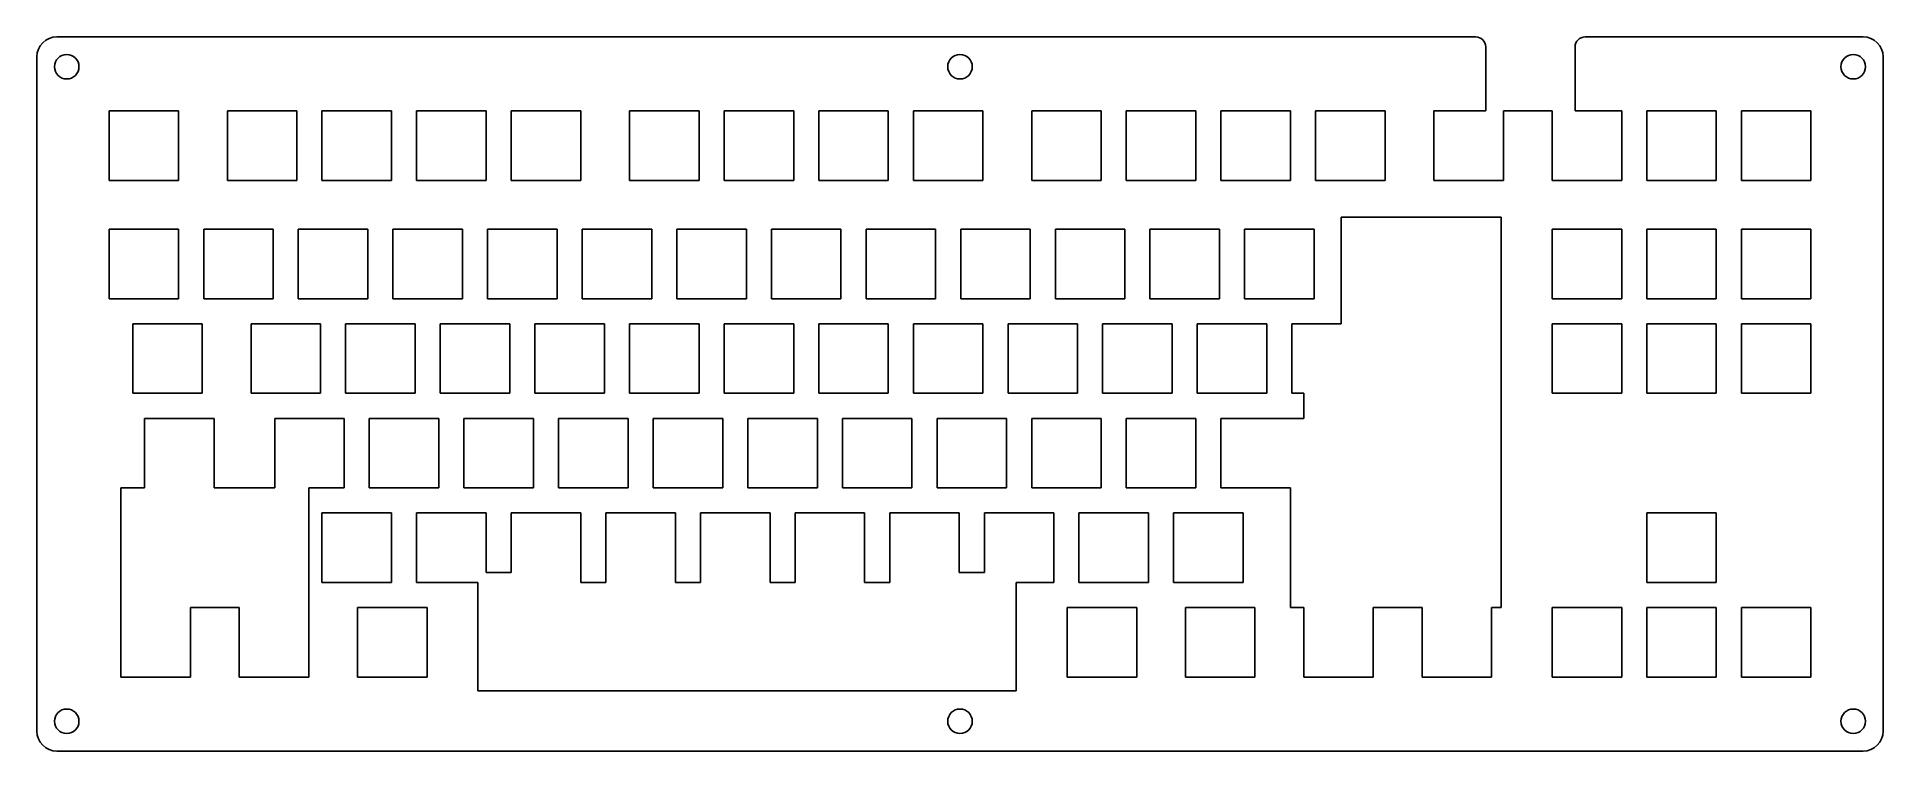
# Model space of a CAD drawing. Header units: millimetres. Extents: x 0 to 372, y 0 to 144.
import ezdxf

# ---------------------------------------------------------------- set-up
doc = ezdxf.new("R2010")
doc.units = ezdxf.units.MM
doc.header["$MEASUREMENT"] = 0

msp = doc.modelspace()

# ---------------------------------------------------------------- linework, layer by layer
at = {"linetype": 'Continuous'}
for p, q in [((4.0951, 144.071), (289.757, 144.071)), ((291.757, 140.071), (291.757, 142.071)), ((309.757, 140.071), (309.757, 142.071)), ((311.757, 144.071), (367.757, 144.071)), ((0.0951, 4.2467), (0.0951, 140.071)), ((291.757, 140.071), (291.757, 129.1646)), ((309.757, 140.071), (309.757, 129.1646)), ((371.757, 140.071), (371.757, 4.2467)), ((281.3196, 129.1646), (291.757, 129.1646)), ((295.3196, 129.1646), (305.132, 129.1646)), ((309.757, 129.1646), (319.132, 129.1646)), ((262.694, 107.8026), (294.895, 107.8026)), ((262.694, 86.3028), (262.694, 107.8026)), ((294.895, 29.1527), (294.895, 107.8026)), ((252.743, 86.3028), (262.694, 86.3028)), ((252.743, 72.3032), (255.126, 72.3032)), ((255.126, 72.3032), (255.126, 67.2528)), ((255.126, 67.2528), (252.457, 67.2528)), ((17.0009, 29.1527), (17.0009, 53.2532)), ((17.0009, 53.2532), (21.762, 53.2532)), ((35.7628, 53.2532), (47.957, 53.2532)), ((54.8128, 29.1527), (54.8128, 53.2532)), ((54.8128, 53.2532), (61.9566, 53.2532)), ((252.457, 48.2028), (252.457, 53.2532)), ((90.5316, 36.2032), (90.5316, 48.2028)), ((95.582, 36.2032), (95.582, 48.2028)), ((185.782, 36.2032), (185.782, 48.2028)), ((190.832, 36.2032), (190.832, 48.2028)), ((252.457, 48.2028), (252.457, 34.2032)), ((76.532, 34.2032), (88.863, 34.2032)), ((88.863, 14.4021), (88.863, 34.2032)), ((90.5316, 36.2032), (95.582, 36.2032)), ((109.582, 34.2032), (114.632, 34.2032)), ((128.632, 34.2032), (133.682, 34.2032)), ((147.682, 34.2032), (152.732, 34.2032)), ((166.732, 34.2032), (171.782, 34.2032)), ((185.782, 36.2032), (190.832, 36.2032)), ((197.262, 14.4021), (197.262, 34.2032)), ((197.262, 34.2032), (204.832, 34.2032)), ((252.457, 29.1527), (252.457, 34.2032)), ((31.0003, 29.1527), (40.8122, 29.1527)), ((88.863, 28.6026), (88.863, 14.4021)), ((197.262, 28.6028), (197.262, 14.4021)), ((255.126, 29.1527), (252.457, 29.1527)), ((269.125, 29.1527), (278.937, 29.1527)), ((294.895, 29.1527), (292.938, 29.1527)), ((88.863, 12.4021), (88.863, 14.4021)), ((197.262, 12.4021), (88.863, 12.4021)), ((197.262, 14.4021), (197.262, 12.4021))]:
    msp.add_line(p, q, dxfattribs=at)
at = {"color": 0}
for p, q in [((14.6196, 129.1646), (28.6191, 129.1646)), ((14.6196, 115.1656), (14.6196, 129.1646)), ((28.6191, 129.1646), (28.6191, 115.1656)), ((38.4321, 129.1646), (52.4317, 129.1646)), ((38.4321, 115.1656), (38.4321, 129.1646)), ((52.4317, 129.1646), (52.4317, 115.1656)), ((57.4821, 129.1646), (71.4817, 129.1646)), ((57.4821, 115.1656), (57.4821, 129.1646)), ((71.4817, 129.1646), (71.4817, 115.1656)), ((76.5321, 129.1646), (90.5316, 129.1646)), ((76.5321, 115.1656), (76.5321, 129.1646)), ((90.5316, 129.1646), (90.5316, 115.1656)), ((95.5806, 129.1646), (109.5816, 129.1646)), ((95.5806, 115.1656), (95.5806, 129.1646)), ((109.5816, 129.1646), (109.5816, 115.1656)), ((119.3946, 129.1646), (133.3942, 129.1646)), ((119.3946, 115.1656), (119.3946, 129.1646)), ((133.3942, 129.1646), (133.3942, 115.1656)), ((138.4446, 129.1646), (152.4442, 129.1646)), ((138.4446, 115.1656), (138.4446, 129.1646)), ((152.4442, 129.1646), (152.4442, 115.1656)), ((157.4946, 129.1646), (171.4941, 129.1646)), ((157.4946, 115.1656), (157.4946, 129.1646)), ((171.4941, 129.1646), (171.4941, 115.1656)), ((176.5431, 129.1646), (190.5441, 129.1646)), ((176.5431, 115.1656), (176.5431, 129.1646)), ((190.5441, 129.1646), (190.5441, 115.1656)), ((200.3571, 129.1646), (214.3567, 129.1646)), ((200.3571, 115.1656), (200.3571, 129.1646)), ((214.3567, 129.1646), (214.3567, 115.1656)), ((219.4071, 129.1646), (233.4067, 129.1646)), ((219.4071, 115.1656), (219.4071, 129.1646)), ((233.4067, 129.1646), (233.4067, 115.1656)), ((238.4571, 129.1646), (252.4566, 129.1646)), ((238.4571, 115.1656), (238.4571, 129.1646)), ((252.4566, 129.1646), (252.4566, 115.1656)), ((257.5056, 129.1646), (271.5066, 129.1646)), ((257.5056, 115.1656), (257.5056, 129.1646)), ((271.5066, 129.1646), (271.5066, 115.1656)), ((281.3196, 115.1656), (281.3196, 129.1646)), ((295.3196, 129.1646), (295.3196, 115.1656)), ((305.132, 115.1656), (305.132, 129.1646)), ((319.132, 129.1646), (319.132, 115.1656)), ((324.182, 129.1646), (338.182, 129.1646)), ((324.182, 115.1656), (324.182, 129.1646)), ((338.182, 129.1646), (338.182, 115.1656)), ((343.232, 129.1646), (357.233, 129.1646)), ((343.232, 115.1656), (343.232, 129.1646)), ((357.233, 129.1646), (357.233, 115.1656)), ((28.6191, 115.1656), (14.6196, 115.1656)), ((52.4317, 115.1656), (38.4321, 115.1656)), ((71.4817, 115.1656), (57.4821, 115.1656)), ((90.5316, 115.1656), (76.5321, 115.1656)), ((109.5816, 115.1656), (95.5806, 115.1656)), ((133.3942, 115.1656), (119.3946, 115.1656)), ((152.4442, 115.1656), (138.4446, 115.1656)), ((171.4941, 115.1656), (157.4946, 115.1656)), ((190.5441, 115.1656), (176.5431, 115.1656)), ((214.3567, 115.1656), (200.3571, 115.1656)), ((233.4067, 115.1656), (219.4071, 115.1656)), ((252.4566, 115.1656), (238.4571, 115.1656)), ((271.5066, 115.1656), (257.5056, 115.1656)), ((295.3196, 115.1656), (281.3196, 115.1656)), ((319.132, 115.1656), (305.132, 115.1656)), ((338.182, 115.1656), (324.182, 115.1656)), ((357.233, 115.1656), (343.232, 115.1656)), ((14.6196, 105.3526), (28.6191, 105.3526)), ((14.6196, 91.3532), (14.6196, 105.3526)), ((28.6191, 105.3526), (28.6191, 91.3532)), ((33.6696, 105.3526), (47.6691, 105.3526)), ((33.6696, 91.3532), (33.6696, 105.3526)), ((47.6691, 105.3526), (47.6691, 91.3532)), ((52.7195, 105.3526), (66.7191, 105.3526)), ((52.7195, 91.3532), (52.7195, 105.3526)), ((66.7191, 105.3526), (66.7191, 91.3532)), ((71.7695, 105.3526), (85.7691, 105.3526)), ((71.7695, 91.3532), (71.7695, 105.3526)), ((85.7691, 105.3526), (85.7691, 91.3532)), ((90.8195, 105.3526), (104.819, 105.3526)), ((90.8195, 91.3532), (90.8195, 105.3526)), ((104.819, 105.3526), (104.819, 91.3532)), ((109.868, 105.3526), (123.869, 105.3526)), ((109.868, 91.3532), (109.868, 105.3526)), ((123.869, 105.3526), (123.869, 91.3532)), ((128.919, 105.3526), (142.919, 105.3526)), ((128.919, 91.3532), (128.919, 105.3526)), ((142.919, 105.3526), (142.919, 91.3532)), ((147.969, 105.3526), (161.969, 105.3526)), ((147.969, 91.3532), (147.969, 105.3526)), ((161.969, 105.3526), (161.969, 91.3532)), ((167.019, 105.3526), (181.019, 105.3526)), ((167.019, 91.3532), (167.019, 105.3526)), ((181.019, 105.3526), (181.019, 91.3532)), ((186.069, 105.3526), (200.069, 105.3526)), ((186.069, 91.3532), (186.069, 105.3526)), ((200.069, 105.3526), (200.069, 91.3532)), ((205.119, 105.3526), (219.119, 105.3526)), ((205.119, 91.3532), (205.119, 105.3526)), ((219.119, 105.3526), (219.119, 91.3532)), ((224.169, 105.3526), (238.169, 105.3526)), ((224.169, 91.3532), (224.169, 105.3526)), ((238.169, 105.3526), (238.169, 91.3532)), ((243.219, 105.3526), (257.219, 105.3526)), ((243.219, 91.3532), (243.219, 105.3526)), ((257.219, 105.3526), (257.219, 91.3532)), ((305.132, 105.3526), (319.132, 105.3526)), ((305.132, 91.3532), (305.132, 105.3526)), ((319.132, 105.3526), (319.132, 91.3532)), ((324.182, 105.3526), (338.182, 105.3526)), ((324.182, 91.3532), (324.182, 105.3526)), ((338.182, 105.3526), (338.182, 91.3532)), ((343.232, 105.3526), (357.233, 105.3526)), ((343.232, 91.3532), (343.232, 105.3526)), ((357.233, 105.3526), (357.233, 91.3532)), ((28.6191, 91.3532), (14.6196, 91.3532)), ((47.6691, 91.3532), (33.6696, 91.3532)), ((66.7191, 91.3532), (52.7195, 91.3532)), ((85.7691, 91.3532), (71.7695, 91.3532)), ((104.819, 91.3532), (90.8195, 91.3532)), ((123.869, 91.3532), (109.868, 91.3532)), ((142.919, 91.3532), (128.919, 91.3532)), ((161.969, 91.3532), (147.969, 91.3532)), ((181.019, 91.3532), (167.019, 91.3532)), ((200.069, 91.3532), (186.069, 91.3532)), ((219.119, 91.3532), (205.119, 91.3532)), ((238.169, 91.3532), (224.169, 91.3532)), ((257.219, 91.3532), (243.219, 91.3532)), ((319.132, 91.3532), (305.132, 91.3532)), ((338.182, 91.3532), (324.182, 91.3532)), ((357.233, 91.3532), (343.232, 91.3532)), ((19.3821, 86.3028), (33.3816, 86.3028)), ((19.3821, 72.3032), (19.3821, 86.3028)), ((33.3816, 86.3028), (33.3816, 72.3032)), ((43.1945, 86.3028), (57.1941, 86.3028)), ((43.1945, 72.3032), (43.1945, 86.3028)), ((57.1941, 86.3028), (57.1941, 72.3032)), ((62.2445, 86.3028), (76.2441, 86.3028)), ((62.2445, 72.3032), (62.2445, 86.3028)), ((76.2441, 86.3028), (76.2441, 72.3032)), ((81.2945, 86.3028), (95.2941, 86.3028)), ((81.2945, 72.3032), (81.2945, 86.3028)), ((95.2941, 86.3028), (95.2941, 72.3032)), ((100.344, 86.3028), (114.344, 86.3028)), ((100.344, 72.3032), (100.344, 86.3028)), ((114.344, 86.3028), (114.344, 72.3032)), ((119.394, 86.3028), (133.394, 86.3028)), ((119.394, 72.3032), (119.394, 86.3028)), ((133.394, 86.3028), (133.394, 72.3032)), ((138.444, 86.3028), (152.444, 86.3028)), ((138.444, 72.3032), (138.444, 86.3028)), ((152.444, 86.3028), (152.444, 72.3032)), ((157.494, 86.3028), (171.494, 86.3028)), ((157.494, 72.3032), (157.494, 86.3028)), ((171.494, 86.3028), (171.494, 72.3032)), ((176.544, 86.3028), (190.544, 86.3028)), ((176.544, 72.3032), (176.544, 86.3028)), ((190.544, 86.3028), (190.544, 72.3032)), ((195.594, 86.3028), (209.594, 86.3028)), ((195.594, 72.3032), (195.594, 86.3028)), ((209.594, 86.3028), (209.594, 72.3032)), ((214.644, 86.3028), (228.644, 86.3028)), ((214.644, 72.3032), (214.644, 86.3028)), ((228.644, 86.3028), (228.644, 72.3032)), ((233.694, 86.3028), (247.694, 86.3028)), ((233.694, 72.3032), (233.694, 86.3028)), ((247.694, 86.3028), (247.694, 72.3032)), ((252.743, 72.3032), (252.743, 86.3028)), ((305.132, 86.3028), (319.132, 86.3028)), ((305.132, 72.3032), (305.132, 86.3028)), ((319.132, 86.3028), (319.132, 72.3032)), ((324.182, 86.3028), (338.182, 86.3028)), ((324.182, 72.3032), (324.182, 86.3028)), ((338.182, 86.3028), (338.182, 72.3032)), ((343.232, 86.3028), (357.233, 86.3028)), ((343.232, 72.3032), (343.232, 86.3028)), ((357.233, 86.3028), (357.233, 72.3032)), ((33.3816, 72.3032), (19.3821, 72.3032)), ((57.1941, 72.3032), (43.1945, 72.3032)), ((76.2441, 72.3032), (62.2445, 72.3032)), ((95.2941, 72.3032), (81.2945, 72.3032)), ((114.344, 72.3032), (100.344, 72.3032)), ((133.394, 72.3032), (119.394, 72.3032)), ((152.444, 72.3032), (138.444, 72.3032)), ((171.494, 72.3032), (157.494, 72.3032)), ((190.544, 72.3032), (176.544, 72.3032)), ((209.594, 72.3032), (195.594, 72.3032)), ((228.644, 72.3032), (214.644, 72.3032)), ((247.694, 72.3032), (233.694, 72.3032)), ((319.132, 72.3032), (305.132, 72.3032)), ((338.182, 72.3032), (324.182, 72.3032)), ((357.233, 72.3032), (343.232, 72.3032)), ((21.762, 67.2528), (35.7628, 67.2528)), ((21.762, 53.2532), (21.762, 67.2528)), ((35.7628, 67.2528), (35.7628, 53.2532)), ((47.957, 67.2528), (61.9566, 67.2528)), ((47.957, 53.2532), (47.957, 67.2528)), ((61.9566, 67.2528), (61.9566, 53.2532)), ((67.007, 67.2528), (81.0066, 67.2528)), ((67.007, 53.2532), (67.007, 67.2528)), ((81.0066, 67.2528), (81.0066, 53.2532)), ((86.057, 67.2528), (100.057, 67.2528)), ((86.057, 53.2532), (86.057, 67.2528)), ((100.057, 67.2528), (100.057, 53.2532)), ((105.107, 67.2528), (119.107, 67.2528)), ((105.107, 53.2532), (105.107, 67.2528)), ((119.107, 67.2528), (119.107, 53.2532)), ((124.157, 67.2528), (138.157, 67.2528)), ((124.157, 53.2532), (124.157, 67.2528)), ((138.157, 67.2528), (138.157, 53.2532)), ((143.207, 67.2528), (157.207, 67.2528)), ((143.207, 53.2532), (143.207, 67.2528)), ((157.207, 67.2528), (157.207, 53.2532)), ((162.257, 67.2528), (176.257, 67.2528)), ((162.257, 53.2532), (162.257, 67.2528)), ((176.257, 67.2528), (176.257, 53.2532)), ((181.307, 67.2528), (195.307, 67.2528)), ((181.307, 53.2532), (181.307, 67.2528)), ((195.307, 67.2528), (195.307, 53.2532)), ((200.357, 67.2528), (214.357, 67.2528)), ((200.357, 53.2532), (200.357, 67.2528)), ((214.357, 67.2528), (214.357, 53.2532)), ((219.407, 67.2528), (233.407, 67.2528)), ((219.407, 53.2532), (219.407, 67.2528)), ((233.407, 67.2528), (233.407, 53.2532)), ((238.457, 67.2528), (252.457, 67.2528)), ((238.457, 53.2532), (238.457, 67.2528)), ((81.0066, 53.2532), (67.007, 53.2532)), ((100.057, 53.2532), (86.057, 53.2532)), ((119.107, 53.2532), (105.107, 53.2532)), ((138.157, 53.2532), (124.157, 53.2532)), ((157.207, 53.2532), (143.207, 53.2532)), ((176.257, 53.2532), (162.257, 53.2532)), ((195.307, 53.2532), (181.307, 53.2532)), ((214.357, 53.2532), (200.357, 53.2532)), ((233.407, 53.2532), (219.407, 53.2532)), ((252.457, 53.2532), (238.457, 53.2532)), ((57.482, 48.2028), (71.4816, 48.2028)), ((57.482, 34.2032), (57.482, 48.2028)), ((71.4816, 48.2028), (71.4816, 34.2032)), ((76.532, 48.2028), (90.5316, 48.2028)), ((76.532, 34.2032), (76.532, 48.2028)), ((95.582, 48.2028), (109.582, 48.2028)), ((109.582, 48.2028), (109.582, 34.2032)), ((114.632, 48.2028), (128.632, 48.2028)), ((114.632, 34.2032), (114.632, 48.2028)), ((128.632, 48.2028), (128.632, 34.2032)), ((133.682, 48.2028), (147.682, 48.2028)), ((133.682, 34.2032), (133.682, 48.2028)), ((147.682, 48.2028), (147.682, 34.2032)), ((152.732, 48.2028), (166.732, 48.2028)), ((152.732, 34.2032), (152.732, 48.2028)), ((166.732, 48.2028), (166.732, 34.2032)), ((171.782, 48.2028), (185.782, 48.2028)), ((171.782, 34.2032), (171.782, 48.2028)), ((190.832, 48.2028), (204.832, 48.2028)), ((204.832, 48.2028), (204.832, 34.2032)), ((209.882, 48.2028), (223.882, 48.2028)), ((209.882, 34.2032), (209.882, 48.2028)), ((223.882, 48.2028), (223.882, 34.2032)), ((228.932, 48.2028), (242.932, 48.2028)), ((228.932, 34.2032), (228.932, 48.2028)), ((242.932, 48.2028), (242.932, 34.2032)), ((324.182, 48.2028), (338.182, 48.2028)), ((324.182, 34.2032), (324.182, 48.2028)), ((338.182, 48.2028), (338.182, 34.2032)), ((71.4816, 34.2032), (57.482, 34.2032)), ((223.882, 34.2032), (209.882, 34.2032)), ((242.932, 34.2032), (228.932, 34.2032)), ((338.182, 34.2032), (324.182, 34.2032)), ((17.0009, 15.1532), (17.0009, 29.1527)), ((31.0003, 29.1527), (31.0003, 15.1532)), ((40.8122, 15.1532), (40.8122, 29.1527)), ((54.8128, 29.1527), (54.8128, 15.1532)), ((64.6257, 29.1527), (78.6253, 29.1527)), ((64.6257, 15.1532), (64.6257, 29.1527)), ((78.6253, 29.1527), (78.6253, 15.1532)), ((207.501, 29.1527), (221.5, 29.1527)), ((207.501, 15.1532), (207.501, 29.1527)), ((221.5, 29.1527), (221.5, 15.1532)), ((231.312, 29.1527), (245.313, 29.1527)), ((231.312, 15.1532), (231.312, 29.1527)), ((245.313, 29.1527), (245.313, 15.1532)), ((255.126, 15.1532), (255.126, 29.1527)), ((269.125, 29.1527), (269.125, 15.1532)), ((278.937, 15.1532), (278.937, 29.1527)), ((292.938, 29.1527), (292.938, 15.1532)), ((305.132, 29.1527), (319.132, 29.1527)), ((305.132, 15.1532), (305.132, 29.1527)), ((319.132, 29.1527), (319.132, 15.1532)), ((324.182, 29.1527), (338.182, 29.1527)), ((324.182, 15.1532), (324.182, 29.1527)), ((338.182, 29.1527), (338.182, 15.1532)), ((343.232, 29.1527), (357.233, 29.1527)), ((343.232, 15.1532), (343.232, 29.1527)), ((357.233, 29.1527), (357.233, 15.1532)), ((31.0003, 15.1532), (17.0009, 15.1532)), ((54.8128, 15.1532), (40.8122, 15.1532)), ((78.6253, 15.1532), (64.6257, 15.1532)), ((221.5, 15.1532), (207.501, 15.1532)), ((245.313, 15.1532), (231.312, 15.1532)), ((269.125, 15.1532), (255.126, 15.1532)), ((292.938, 15.1532), (278.937, 15.1532)), ((319.132, 15.1532), (305.132, 15.1532)), ((338.182, 15.1532), (324.182, 15.1532)), ((357.233, 15.1532), (343.232, 15.1532)), ((367.757, 0.2467), (4.0951, 0.2467))]:
    msp.add_line(p, q, dxfattribs=at)
at = {"linetype": 'Continuous'}
for centre in [(6.095, 138.072), (185.925, 138.072), (365.756, 138.072), (6.095, 6.2466), (185.925, 6.2466), (365.756, 6.2466)]:
    msp.add_circle(centre, 2.47, dxfattribs=at)
for centre, radius, start, end in [((4.0951, 140.071), 4, 90, 180), ((289.757, 142.071), 2, 0, 90), ((311.757, 142.071), 2, 90, 180), ((367.757, 140.071), 4, 0, 90)]:
    msp.add_arc(centre, radius, start, end, dxfattribs=at)
at = {"color": 0}
for centre, start, end in [((4.0951, 4.2467), 180, 270), ((367.757, 4.2467), 270, 0)]:
    msp.add_arc(centre, 4, start, end, dxfattribs=at)

doc.saveas('drawing.dxf')
